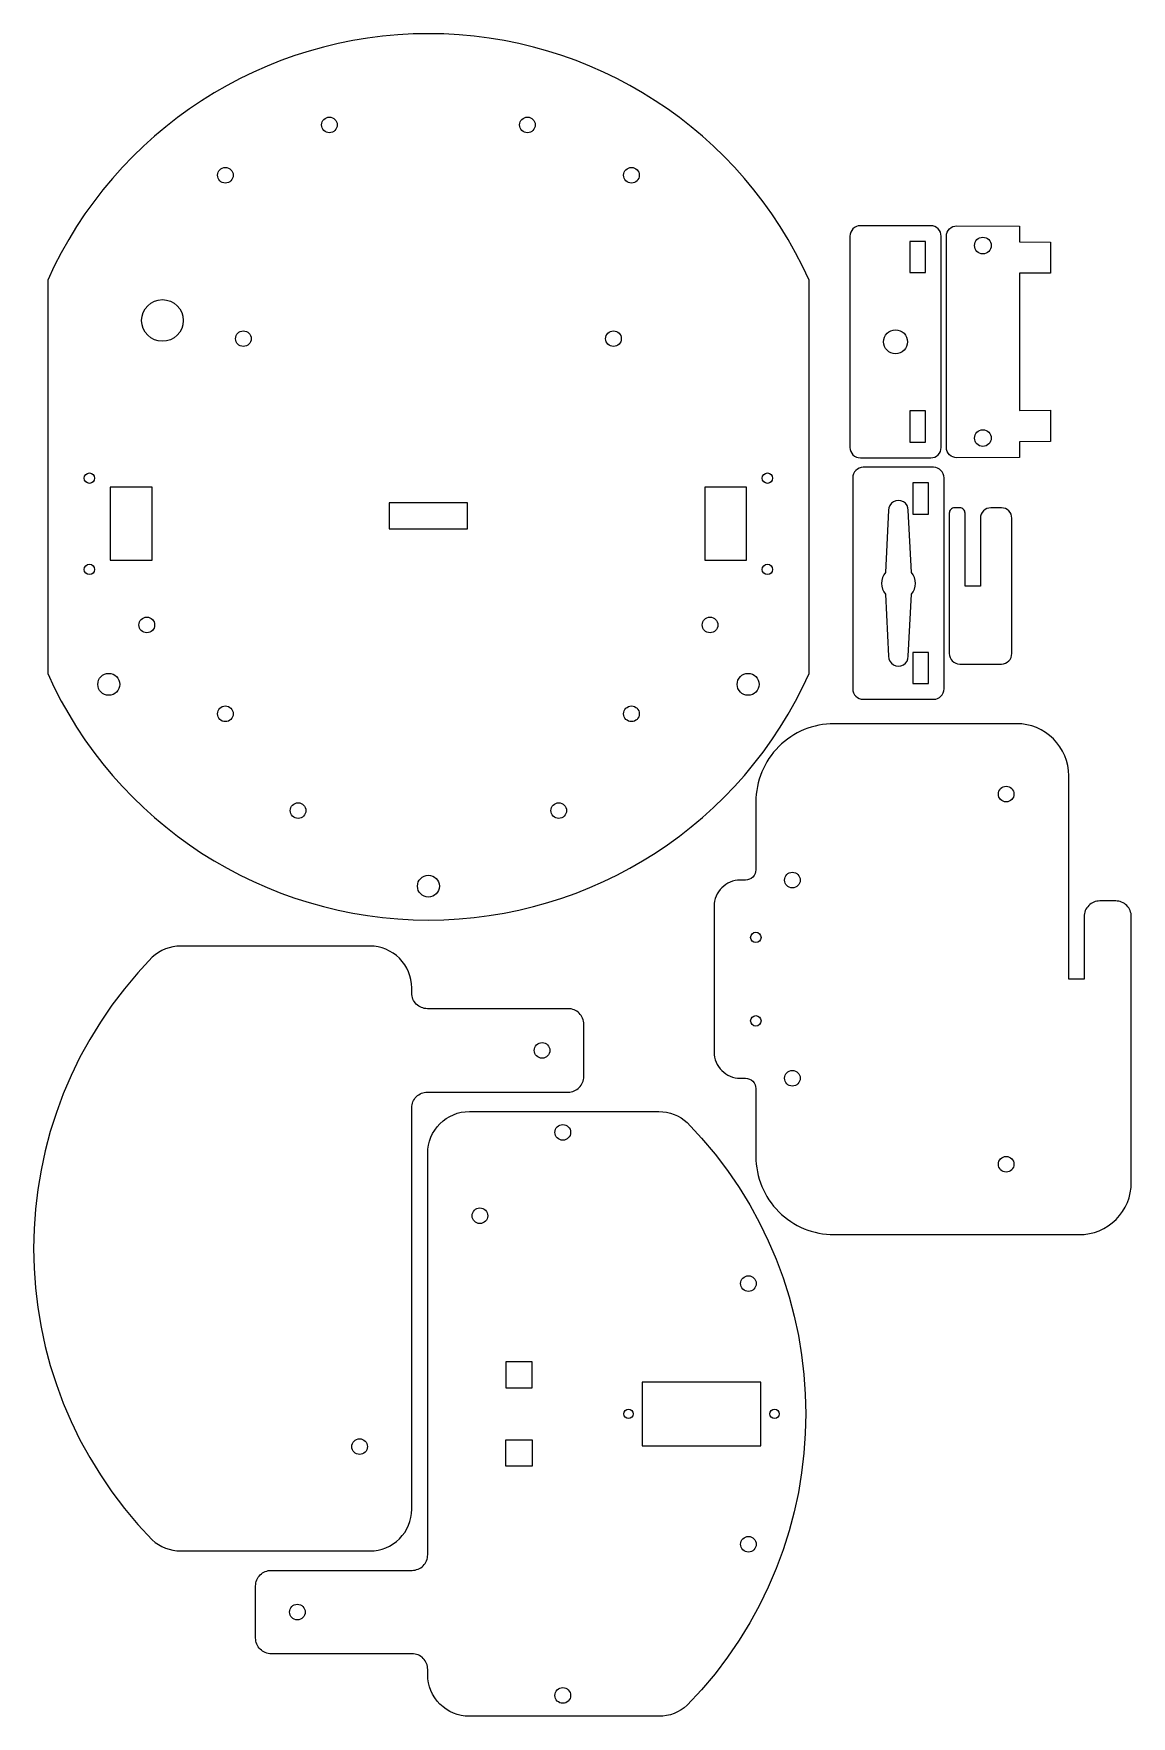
# Paper-space layout 'Layout1' of a CAD drawing. Header units: inches. Extents: x 893 to 1104, y -102 to 221.
import ezdxf

# ---------------------------------------------------------------- set-up
doc = ezdxf.new("R2010")
doc.units = ezdxf.units.IN
doc.header["$MEASUREMENT"] = 0

psp = doc.layouts.get("Layout1")

# ---------------------------------------------------------------- linework, layer by layer
at = {"color": 1, "lineweight": 5}
for p, q in [((1094.8, 39.82), (1091.85, 39.82)), ((968.93, 4.44), (968.93, 5.44))]:
    psp.add_line(p, q, dxfattribs=at)
for points in [[(1042.06, 173.88, 0.647587), (896.06, 173.88), (896.06, 120.16), (896.06, 108.43), (896.06, 98.43, 0.647587), (1042.06, 98.43), (1042.06, 108.43), (1042.06, 120.16)], [(1049.89, 182.31), (1049.89, 141.81, 0.414214), (1051.89, 139.81), (1065.39, 139.81, 0.414214), (1067.39, 141.81), (1067.39, 182.31, 0.414214), (1065.39, 184.31), (1051.89, 184.31, 0.414214)], [(1082.39, 162.06), (1082.39, 148.9), (1088.35, 148.93), (1088.38, 142.93), (1082.38, 142.9), (1082.4, 139.9), (1070.4, 139.82, -0.414214), (1068.39, 141.81), (1068.39, 162.06), (1068.39, 182.32, -0.414214), (1070.4, 184.3), (1082.4, 184.23), (1082.38, 181.23), (1088.38, 181.19), (1088.35, 175.2), (1082.39, 175.23)], [(1050.44, 135.99), (1050.44, 95.49, 0.414214), (1052.44, 93.49), (1065.94, 93.49, 0.414214), (1067.94, 95.49), (1067.94, 135.99, 0.414214), (1065.94, 137.99), (1052.44, 137.99, 0.414214)], [(1061.69, 113.66, 0.360671), (1061.69, 117.81), (1061.09, 129.74, 1.001311), (1057.29, 129.74), (1056.69, 117.81, 0.360671), (1056.69, 113.66), (1057.29, 101.74, 1.001311), (1061.09, 101.74)], [(1074.92, 128.21), (1074.92, 115.21), (1071.97, 115.21), (1071.97, 129.21, 0.414214), (1070.97, 130.21), (1069.94, 130.21, 0.414214), (1068.94, 129.21), (1068.94, 102.26, 0.414214), (1070.94, 100.26), (1078.94, 100.26, 0.414214), (1080.94, 102.26), (1080.94, 128.21, 0.414214), (1078.94, 130.21), (1076.92, 130.21, 0.414214)], [(995.86, 34.16), (968.86, 34.16, -0.414214), (965.86, 37.16), (965.86, 38.16, 0.414214), (957.86, 46.16), (921.54, 46.16, 0.189142), (916.1, 44.03, 0.407), (916.1, -67.71, 0.189142), (921.54, -69.84), (957.86, -69.84, 0.414214), (965.86, -61.84), (965.86, 15.16, -0.414214), (968.86, 18.16), (995.86, 18.16, 0.414214), (998.86, 21.16), (998.86, 31.16, 0.414214)], [(1018.69, -99.43, -0.189142), (1013.25, -101.56), (976.93, -101.56, -0.414214), (968.93, -93.56), (968.93, -92.56, 0.414214), (965.93, -89.56), (938.93, -89.56, -0.414214), (935.93, -86.56), (935.93, -76.56, -0.414214), (938.93, -73.56), (965.93, -73.56, 0.414214), (968.93, -70.56), (968.93, 6.44, -0.414214), (976.93, 14.44), (1013.25, 14.44, -0.189142), (1018.69, 12.3, -0.407)]]:
    psp.add_lwpolyline(points, format="xyb", close=True, dxfattribs=at)
for points in [[(1061.4, 181.3), (1061.4, 175.32), (1064.38, 175.32), (1064.38, 181.3)], [(1061.4, 148.8), (1061.4, 142.82), (1064.38, 142.82), (1064.38, 148.8)], [(908.06, 134.16), (908.06, 120.16), (916.06, 120.16), (916.06, 134.16)], [(1022.06, 134.16), (1022.06, 120.16), (1030.06, 120.16), (1030.06, 134.16)], [(1061.95, 134.98), (1061.95, 129), (1064.93, 129), (1064.93, 134.98)], [(976.56, 131.16), (961.56, 131.16), (961.56, 126.16), (976.56, 126.16)], [(1061.95, 102.48), (1061.95, 96.5), (1064.93, 96.5), (1064.93, 102.48)], [(988.93, -38.56), (988.93, -33.56), (983.93, -33.56), (983.93, -38.56)], [(1032.78, -49.66), (1032.78, -37.46), (1010.08, -37.46), (1010.08, -49.66)], [(988.93, -48.56), (988.93, -53.56), (983.93, -53.56), (983.93, -48.56)]]:
    psp.add_lwpolyline(points, close=True, dxfattribs=at)
psp.add_lwpolyline([(1091.85, 39.82), (1091.85, 78.82, 0.414214), (1081.85, 88.82), (1046.85, 88.82, 0.414214), (1031.85, 73.82), (1031.85, 60.82, -0.414214), (1029.85, 58.82), (1028.85, 58.82, 0.414214), (1023.85, 53.82), (1023.85, 25.82, 0.414214), (1028.85, 20.82), (1029.85, 20.82, -0.414214), (1031.85, 18.82), (1031.85, 5.82, 0.414214), (1046.85, -9.18), (1093.85, -9.18, 0.414214), (1103.85, 0.82), (1103.85, 51.82, 0.414214), (1100.85, 54.82), (1097.8, 54.82, 0.414214), (1094.8, 51.82), (1094.8, 39.82)], format="xyb", dxfattribs=at)
for centre, radius in [((950.07, 203.66), 1.5), ((988.05, 203.66), 1.5), ((930.12, 194.01), 1.5), ((1008, 194.01), 1.5), ((1075.38, 180.52), 1.6), ((918.06, 166.15), 4), ((933.57, 162.66), 1.5), ((1004.55, 162.66), 1.5), ((1058.64, 162.06), 2.3), ((1075.38, 143.6), 1.6), ((904.06, 135.91), 1), ((1034.06, 135.91), 1), ((904.06, 118.41), 1), ((1034.06, 118.41), 1), ((915.06, 107.75), 1.5), ((1023.06, 107.75), 1.5), ((907.76, 96.36), 2.1), ((1030.36, 96.36), 2.1), ((930.12, 90.71), 1.5), ((1008, 90.71), 1.5), ((1079.85, 75.32), 1.5), ((944.07, 72.15), 1.5), ((994.05, 72.15), 1.5), ((969.06, 57.66), 2.1), ((1038.85, 58.82), 1.5), ((1031.85, 47.82), 1), ((1031.85, 31.82), 1), ((990.86, 26.16), 1.5), ((1038.85, 20.82), 1.5), ((994.83, 10.44), 1.5), ((1079.85, 4.32), 1.5), ((978.93, -5.56), 1.5), ((1030.43, -18.56), 1.5), ((1007.43, -43.56), 0.9), ((1035.43, -43.56), 0.9), ((955.86, -49.84), 1.5), ((1030.43, -68.56), 1.5), ((943.93, -81.56), 1.5), ((994.83, -97.56), 1.5)]:
    psp.add_circle(centre, radius, dxfattribs=at)

doc.saveas('drawing.dxf')
